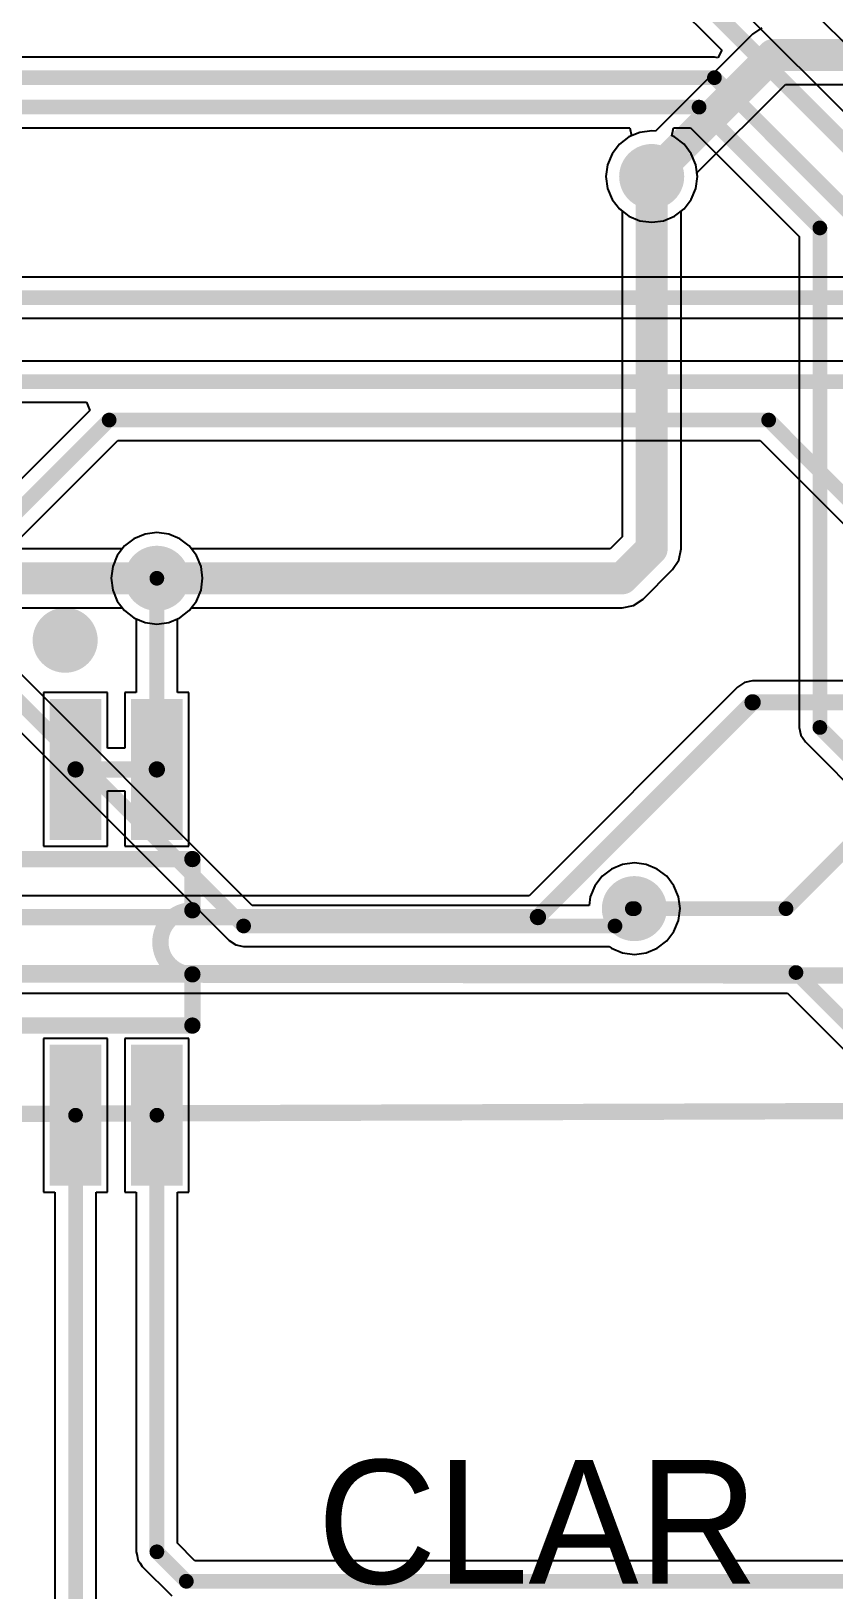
# Model space of a CAD drawing. Header units: millimetres. Extents: x -0.4 to 7.76, y -3.34 to 0.42.
# Drawn here: x 4.077 to 4.57, y -2.556 to -1.598 of the extents above; entities that cross this region are included whole.
import ezdxf

# ---------------------------------------------------------------- set-up
doc = ezdxf.new("R2010")
doc.units = ezdxf.units.MM
doc.header["$MEASUREMENT"] = 0
for name, color, linetype in [('BottomLayer', 5, 'Continuous'), ('BottomOverlay', 54, 'Continuous'), ('BottomPaste', 16, 'Continuous'), ('BottomSolder', 6, 'Continuous'), ('MultiLayer', 9, 'Continuous'), ('TopLayer', 1, 'Continuous'), ('TopOverlay', 2, 'Continuous'), ('ViaHoleLayer', 16, 'Continuous')]:
    doc.layers.add(name, color=color, linetype=linetype)

# ---------------------------------------------------------------- blocks, each defined once
blk = doc.blocks.new('LCD_MODULE_3_2_480_320_11')
at = {"layer": 'TopOverlay', "const_width": 0.01}
for points in [[(0.2, -2.04331), (3.26772, -2.04724)], [(-0.03937, -2.1378), (3.54331, -2.12598)]]:
    blk.add_lwpolyline(points, dxfattribs=at)
blk = doc.blocks.new('MCP3008_I_SL_B_19')
at = {"layer": 'BottomLayer'}
for points in [[(-0.14567, 0.16319), (-0.06693, 0.16319), (-0.14567, 0.18681), (-0.06693, 0.18681)], [(0.06693, 0.16319), (0.14567, 0.16319), (0.06693, 0.18681), (0.14567, 0.18681)], [(-0.14567, 0.11319), (-0.06693, 0.11319), (-0.14567, 0.13681), (-0.06693, 0.13681)], [(0.06693, 0.11319), (0.14567, 0.11319), (0.06693, 0.13681), (0.14567, 0.13681)], [(-0.14567, 0.06319), (-0.06693, 0.06319), (-0.14567, 0.08681), (-0.06693, 0.08681)], [(0.06693, 0.06319), (0.14567, 0.06319), (0.06693, 0.08681), (0.14567, 0.08681)], [(-0.14567, 0.01319), (-0.06693, 0.01319), (-0.14567, 0.03681), (-0.06693, 0.03681)], [(0.06693, 0.01319), (0.14567, 0.01319), (0.06693, 0.03681), (0.14567, 0.03681)], [(-0.14567, -0.03681), (-0.06693, -0.03681), (-0.14567, -0.01319), (-0.06693, -0.01319)], [(0.06693, -0.03681), (0.14567, -0.03681), (0.06693, -0.01319), (0.14567, -0.01319)], [(-0.14567, -0.08681), (-0.06693, -0.08681), (-0.14567, -0.06319), (-0.06693, -0.06319)], [(0.06693, -0.08681), (0.14567, -0.08681), (0.06693, -0.06319), (0.14567, -0.06319)], [(-0.14567, -0.13681), (-0.06693, -0.13681), (-0.14567, -0.11319), (-0.06693, -0.11319)], [(0.06693, -0.13681), (0.14567, -0.13681), (0.06693, -0.11319), (0.14567, -0.11319)], [(-0.14567, -0.18681), (-0.06693, -0.18681), (-0.14567, -0.16319), (-0.06693, -0.16319)], [(0.06693, -0.18681), (0.14567, -0.18681), (0.06693, -0.16319), (0.14567, -0.16319)]]:
    blk.add_solid(points, dxfattribs=at)
at = {"layer": 'BottomOverlay', "const_width": 0.01}
for points in [[(-0.05119, 0.19683), (0.05119, 0.19683)], [(-0.05119, 0.19683), (-0.05119, -0.19684)], [(0.05119, 0.19683), (0.05119, -0.19684)], [(-0.05119, -0.19684), (-0.01969, -0.19684)], [(0.01969, -0.19684), (0.05119, -0.19684)]]:
    blk.add_lwpolyline(points, dxfattribs=at)
at = {"layer": 'BottomOverlay', "const_width": 0.005}
for points in [[(-0.05369, 0.19683, 1), (-0.04869, 0.19683, 1)], [(-0.05369, 0.19683, 1), (-0.04869, 0.19683, 1)], [(0.04869, 0.19683, 1), (0.05369, 0.19683, 1)], [(0.04869, 0.19683, 1), (0.05369, 0.19683, 1)], [(-0.05369, -0.19684, 1), (-0.04869, -0.19684, 1)], [(-0.05369, -0.19684, 1), (-0.04869, -0.19684, 1)], [(-0.02219, -0.19684, 1), (-0.01719, -0.19684, 1)], [(-0.02219, -0.19685, 1), (-0.01719, -0.19685, 1)], [(0.01719, -0.19684, 1), (0.02219, -0.19684, 1)], [(0.01719, -0.19685, 1), (0.02219, -0.19685, 1)], [(0.04869, -0.19684, 1), (0.05369, -0.19684, 1)], [(0.04869, -0.19684, 1), (0.05369, -0.19684, 1)]]:
    blk.add_lwpolyline(points, format="xyb", close=True, dxfattribs=at)
at = {"layer": 'BottomOverlay', "const_width": 0.01}
blk.add_lwpolyline([(-0.01969, -0.19685, -1), (0.01969, -0.19685)], format="xyb", dxfattribs=at)
at = {"layer": 'BottomPaste'}
for points in [[(-0.14567, 0.16319), (-0.06693, 0.16319), (-0.14567, 0.18681), (-0.06693, 0.18681)], [(0.06693, 0.16319), (0.14567, 0.16319), (0.06693, 0.18681), (0.14567, 0.18681)], [(-0.14567, 0.11319), (-0.06693, 0.11319), (-0.14567, 0.13681), (-0.06693, 0.13681)], [(0.06693, 0.11319), (0.14567, 0.11319), (0.06693, 0.13681), (0.14567, 0.13681)], [(-0.14567, 0.06319), (-0.06693, 0.06319), (-0.14567, 0.08681), (-0.06693, 0.08681)], [(0.06693, 0.06319), (0.14567, 0.06319), (0.06693, 0.08681), (0.14567, 0.08681)], [(-0.14567, 0.01319), (-0.06693, 0.01319), (-0.14567, 0.03681), (-0.06693, 0.03681)], [(0.06693, 0.01319), (0.14567, 0.01319), (0.06693, 0.03681), (0.14567, 0.03681)], [(-0.14567, -0.03681), (-0.06693, -0.03681), (-0.14567, -0.01319), (-0.06693, -0.01319)], [(0.06693, -0.03681), (0.14567, -0.03681), (0.06693, -0.01319), (0.14567, -0.01319)], [(-0.14567, -0.08681), (-0.06693, -0.08681), (-0.14567, -0.06319), (-0.06693, -0.06319)], [(0.06693, -0.08681), (0.14567, -0.08681), (0.06693, -0.06319), (0.14567, -0.06319)], [(-0.14567, -0.13681), (-0.06693, -0.13681), (-0.14567, -0.11319), (-0.06693, -0.11319)], [(0.06693, -0.13681), (0.14567, -0.13681), (0.06693, -0.11319), (0.14567, -0.11319)], [(-0.14567, -0.18681), (-0.06693, -0.18681), (-0.14567, -0.16319), (-0.06693, -0.16319)], [(0.06693, -0.18681), (0.14567, -0.18681), (0.06693, -0.16319), (0.14567, -0.16319)]]:
    blk.add_solid(points, dxfattribs=at)
at = {"layer": 'BottomSolder'}
for points in [[(-0.14967, 0.15919), (-0.06293, 0.15919), (-0.14967, 0.19081), (-0.06293, 0.19081)], [(0.06293, 0.15919), (0.14967, 0.15919), (0.06293, 0.19081), (0.14967, 0.19081)], [(-0.14967, 0.10919), (-0.06293, 0.10919), (-0.14967, 0.14081), (-0.06293, 0.14081)], [(0.06293, 0.10919), (0.14967, 0.10919), (0.06293, 0.14081), (0.14967, 0.14081)], [(-0.14967, 0.05919), (-0.06293, 0.05919), (-0.14967, 0.09081), (-0.06293, 0.09081)], [(0.06293, 0.05919), (0.14967, 0.05919), (0.06293, 0.09081), (0.14967, 0.09081)], [(-0.14967, 0.00919), (-0.06293, 0.00919), (-0.14967, 0.04081), (-0.06293, 0.04081)], [(0.06293, 0.00919), (0.14967, 0.00919), (0.06293, 0.04081), (0.14967, 0.04081)], [(-0.14967, -0.04081), (-0.06293, -0.04081), (-0.14967, -0.00919), (-0.06293, -0.00919)], [(0.06293, -0.04081), (0.14967, -0.04081), (0.06293, -0.00919), (0.14967, -0.00919)], [(-0.14967, -0.09081), (-0.06293, -0.09081), (-0.14967, -0.05919), (-0.06293, -0.05919)], [(0.06293, -0.09081), (0.14967, -0.09081), (0.06293, -0.05919), (0.14967, -0.05919)], [(-0.14967, -0.14081), (-0.06293, -0.14081), (-0.14967, -0.10919), (-0.06293, -0.10919)], [(0.06293, -0.14081), (0.14967, -0.14081), (0.06293, -0.10919), (0.14967, -0.10919)], [(-0.14967, -0.19081), (-0.06293, -0.19081), (-0.14967, -0.15919), (-0.06293, -0.15919)], [(0.06293, -0.19081), (0.14967, -0.19081), (0.06293, -0.15919), (0.14967, -0.15919)]]:
    blk.add_solid(points, dxfattribs=at)

msp = doc.modelspace()

# ---------------------------------------------------------------- linework, layer by layer
at = {"layer": 'BottomLayer'}
for p, q in [((4.5203, -1.60014), (4.46064, -1.6598)), ((4.52616, -1.59623), (4.5203, -1.60014)), ((4.48619, -1.68535), (4.54056, -1.63098)), ((4.54056, -1.63098), (4.6323, -1.63098)), ((4.44432, -1.66327), (4.43849, -1.66774)), ((4.4511, -1.66046), (4.44432, -1.66327)), ((4.45837, -1.6595), (4.4511, -1.66046)), ((4.46064, -1.6598), (4.45837, -1.6595)), ((4.43403, -1.67356), (4.43122, -1.68034)), ((4.43849, -1.66774), (4.43403, -1.67356)), ((4.43122, -1.68034), (4.43026, -1.68762)), ((4.48649, -1.68762), (4.48619, -1.68535)), ((4.43026, -1.68762), (4.43122, -1.69489)), ((4.43122, -1.69489), (4.43403, -1.70167)), ((4.48272, -1.70167), (4.48553, -1.69489)), ((4.48553, -1.69489), (4.48649, -1.68762)), ((4.43403, -1.70167), (4.43849, -1.7075)), ((4.47825, -1.7075), (4.48272, -1.70167)), ((4.43849, -1.7075), (4.44432, -1.71196)), ((4.44432, -1.71196), (4.4511, -1.71477)), ((4.4511, -1.71477), (4.45837, -1.71573)), ((4.45837, -1.71573), (4.46565, -1.71477)), ((4.46565, -1.71477), (4.47243, -1.71196)), ((4.47243, -1.71196), (4.47825, -1.7075)), ((4.63442, -1.74948), (3.9362, -1.74948)), ((3.94143, -1.77477), (4.63442, -1.77477)), ((4.8327, -1.80106), (3.98094, -1.80106)), ((3.98094, -1.82634), (4.1108, -1.82634)), ((4.1108, -1.82634), (4.11287, -1.83134)), ((4.11287, -1.83134), (3.99517, -1.94905)), ((4.01675, -1.96323), (4.13002, -1.84997)), ((4.13002, -1.84997), (4.52505, -1.84997)), ((4.52505, -1.84997), (4.59615, -1.92107)), ((4.15411, -1.90649), (4.14683, -1.90745)), ((4.16139, -1.90745), (4.15411, -1.90649)), ((4.13423, -1.91472), (4.12976, -1.92055)), ((4.14005, -1.91025), (4.13423, -1.91472)), ((4.14683, -1.90745), (4.14005, -1.91025)), ((4.16817, -1.91025), (4.16139, -1.90745)), ((4.17399, -1.91472), (4.16817, -1.91025)), ((4.17846, -1.92055), (4.17399, -1.91472)), ((4.12976, -1.92055), (4.12695, -1.92733)), ((4.18127, -1.92733), (4.17846, -1.92055)), ((4.12695, -1.92733), (4.12599, -1.9346)), ((4.12599, -1.9346), (4.12695, -1.94188)), ((4.18222, -1.9346), (4.18127, -1.92733)), ((4.18127, -1.94188), (4.18222, -1.9346)), ((4.12695, -1.94188), (4.12976, -1.94866)), ((4.17846, -1.94866), (4.18127, -1.94188)), ((4.12976, -1.94866), (4.13423, -1.95448)), ((4.13423, -1.95448), (4.14005, -1.95895)), ((4.16817, -1.95895), (4.17399, -1.95448)), ((4.17399, -1.95448), (4.17846, -1.94866)), ((4.14005, -1.95895), (4.14146, -1.95954)), ((4.14146, -1.95954), (4.14146, -2.00484)), ((4.16675, -1.95954), (4.16817, -1.95895)), ((4.16675, -2.00484), (4.16675, -1.95954)), ((4.51114, -2.00158), (4.38298, -2.12973)), ((4.51539, -1.99873), (4.51114, -2.00158)), ((4.52042, -1.99773), (4.51539, -1.99873)), ((4.63056, -1.99773), (4.52042, -1.99773)), ((4.12379, -2.00484), (4.08442, -2.00484)), ((4.08442, -2.00484), (4.08442, -2.09933)), ((4.12379, -2.03896), (4.12379, -2.00484)), ((4.14146, -2.00484), (4.13442, -2.00484)), ((4.13442, -2.00484), (4.13442, -2.03896)), ((4.17379, -2.00484), (4.16675, -2.00484)), ((4.17379, -2.09933), (4.17379, -2.00484)), ((4.13442, -2.03896), (4.12379, -2.03896)), ((4.12379, -2.09933), (4.12379, -2.06521)), ((4.12379, -2.06521), (4.13442, -2.06521)), ((4.13442, -2.06521), (4.13442, -2.09933)), ((4.08442, -2.09933), (4.12379, -2.09933)), ((4.13442, -2.09933), (4.17379, -2.09933)), ((4.38298, -2.12973), (4.01978, -2.12973)), ((4.02428, -2.18961), (4.54186, -2.18961)), ((4.54186, -2.18961), (4.57647, -2.22422)), ((4.12379, -2.21744), (4.08442, -2.21744)), ((4.08442, -2.21744), (4.08442, -2.31193)), ((4.12379, -2.31193), (4.12379, -2.21744)), ((4.17379, -2.21744), (4.13442, -2.21744)), ((4.13442, -2.21744), (4.13442, -2.31193)), ((4.17379, -2.31193), (4.17379, -2.21744)), ((4.08442, -2.31193), (4.09146, -2.31193)), ((4.09146, -2.31193), (4.09146, -2.61252)), ((4.11675, -2.60728), (4.11675, -2.31193)), ((4.11675, -2.31193), (4.12379, -2.31193)), ((4.13442, -2.31193), (4.14146, -2.31193)), ((4.14146, -2.31193), (4.14146, -2.53309)), ((4.16675, -2.52785), (4.16675, -2.31193)), ((4.16675, -2.31193), (4.17379, -2.31193)), ((4.17746, -2.53856), (4.16675, -2.52785)), ((4.14146, -2.53309), (4.14146, -2.53309)), ((4.14146, -2.53309), (4.14146, -2.53309)), ((4.14146, -2.53309), (4.14191, -2.53534)), ((4.14191, -2.53534), (4.14243, -2.53793)), ((4.14243, -2.53793), (4.14243, -2.53793)), ((4.14243, -2.53793), (4.14243, -2.53793)), ((4.14243, -2.53793), (4.14381, -2.53999)), ((4.71661, -2.53856), (4.17746, -2.53856)), ((4.14381, -2.53999), (4.14517, -2.54203)), ((4.14517, -2.54203), (4.14517, -2.54203)), ((4.14517, -2.54203), (4.14517, -2.54203)), ((4.14517, -2.54203), (4.16328, -2.56015))]:
    msp.add_line(p, q, dxfattribs=at)
for points, const_width in [([(4.45837, -1.68762), (4.53307, -1.61291)], 0.01969), ([(4.53307, -1.61291), (4.82557, -1.61291)], 0.01969), ([(3.9362, -1.76213), (4.72576, -1.76213)], 0.00906), ([(3.956, -1.8137), (4.84132, -1.8137)], 0.00906), ([(4.00411, -1.95799), (4.12478, -1.83732)], 0.00906), ([(4.12478, -1.83732), (4.53029, -1.83732)], 0.00906), ([(4.53029, -1.83732), (4.6051, -1.91213)], 0.00906), ([(4.15411, -2.05209), (4.15411, -1.9346)], 0.00906), ([(4.38842, -2.14286), (4.52042, -2.01086)], 0.01), ([(4.52042, -2.01086), (4.81315, -2.01086)], 0.01), ([(4.10411, -2.05209), (4.15411, -2.05209)], 0.01), ([(4.54096, -2.13768), (4.61651, -2.06213)], 0.00906), ([(4.4358, -2.14835), (4.44647, -2.13768)], 0.00906), ([(4.44647, -2.13768), (4.44773, -2.13768)], 0.00906), ([(4.44773, -2.13768), (4.54096, -2.13768)], 0.00906), ([(2.79988, -2.14286), (4.38842, -2.14286)], 0.01), ([(4.02428, -2.17696), (4.5471, -2.17696)], 0.00906), ([(4.5471, -2.17696), (4.58541, -2.21528)], 0.00906), ([(4.10411, -2.61252), (4.10411, -2.26468)], 0.00906), ([(4.15411, -2.53309), (4.15411, -2.26468)], 0.00906), ([(4.15411, -2.53309), (4.17223, -2.5512)], 0.00906), ([(4.17223, -2.5512), (4.71661, -2.5512)], 0.00906)]:
    msp.add_lwpolyline(points, dxfattribs=dict(at, const_width=const_width))
for points, const_width in [([(4.52815, -1.61291, 1), (4.538, -1.61291, 1)], 0.00984), ([(4.52815, -1.61291, 1), (4.538, -1.61291, 1)], 0.00984), ([(4.44837, -1.68762, 1), (4.46837, -1.68762, 1)], 0.02), ([(4.45345, -1.68762, 1), (4.46329, -1.68762, 1)], 0.00984), ([(4.12252, -1.83732, 1), (4.12704, -1.83732, 1)], 0.00453), ([(4.12252, -1.83732, 1), (4.12704, -1.83732, 1)], 0.00453), ([(4.52803, -1.83732, 1), (4.53256, -1.83732, 1)], 0.00453), ([(4.52803, -1.83732, 1), (4.53256, -1.83732, 1)], 0.00453), ([(4.14411, -1.9346, 1), (4.16411, -1.9346, 1)], 0.02), ([(4.15185, -1.9346, 1), (4.15637, -1.9346, 1)], 0.00453), ([(4.08773, -1.97268, 1), (4.10773, -1.97268, 1)], 0.02), ([(4.51792, -2.01086, 1), (4.52292, -2.01086, 1)], 0.005), ([(4.51792, -2.01086, 1), (4.52292, -2.01086, 1)], 0.005), ([(4.10161, -2.05209, 1), (4.10661, -2.05209, 1)], 0.005), ([(4.15161, -2.05209, 1), (4.15661, -2.05209, 1)], 0.005), ([(4.15185, -2.05209, 1), (4.15637, -2.05209, 1)], 0.00453), ([(4.43773, -2.13768, 1), (4.45773, -2.13768, 1)], 0.02), ([(4.44421, -2.13768, 1), (4.44874, -2.13768, 1)], 0.00453), ([(4.44421, -2.13768, 1), (4.44874, -2.13768, 1)], 0.00453), ([(4.44547, -2.13768, 1), (4.45, -2.13768, 1)], 0.00453), ([(4.44547, -2.13768, 1), (4.45, -2.13768, 1)], 0.00453), ([(4.5387, -2.13768, 1), (4.54323, -2.13768, 1)], 0.00453), ([(4.5387, -2.13768, 1), (4.54323, -2.13768, 1)], 0.00453), ([(4.38592, -2.14286, 1), (4.39092, -2.14286, 1)], 0.005), ([(4.38592, -2.14286, 1), (4.39092, -2.14286, 1)], 0.005), ([(4.43354, -2.14835, 1), (4.43807, -2.14835, 1)], 0.00453), ([(4.54484, -2.17696, 1), (4.54936, -2.17696, 1)], 0.00453), ([(4.54484, -2.17696, 1), (4.54936, -2.17696, 1)], 0.00453), ([(4.10185, -2.26468, 1), (4.10637, -2.26468, 1)], 0.00453), ([(4.15185, -2.26468, 1), (4.15637, -2.26468, 1)], 0.00453), ([(4.15185, -2.53309, 1), (4.15637, -2.53309, 1)], 0.00453), ([(4.15185, -2.53309, 1), (4.15637, -2.53309, 1)], 0.00453), ([(4.16996, -2.5512, 1), (4.17449, -2.5512, 1)], 0.00453), ([(4.16996, -2.5512, 1), (4.17449, -2.5512, 1)], 0.00453)]:
    msp.add_lwpolyline(points, format="xyb", close=True, dxfattribs=dict(at, const_width=const_width))
at = {"layer": 'MultiLayer', "const_width": 0.02}
for points in [[(4.44837, -1.68762, 1), (4.46837, -1.68762, 1)], [(4.14411, -1.9346, 1), (4.16411, -1.9346, 1)], [(4.08773, -1.97268, 1), (4.10773, -1.97268, 1)], [(4.43773, -2.13768, 1), (4.45773, -2.13768, 1)]]:
    msp.add_lwpolyline(points, format="xyb", close=True, dxfattribs=at)
at = {"layer": 'TopLayer'}
for p, q in [((4.1573, -1.1858), (4.82596, -1.85447)), ((4.63701, -1.7084), (4.17201, -1.2434)), ((4.1573, -1.2658), (4.50147, -1.60997)), ((4.49695, -1.61417), (1.98465, -1.61417)), ((4.499, -1.61458), (4.49695, -1.61417)), ((4.50147, -1.60997), (4.499, -1.61458)), ((1.99572, -1.65757), (4.445, -1.65757)), ((4.445, -1.65757), (4.44599, -1.66257)), ((4.47075, -1.66257), (4.47175, -1.65757)), ((4.47175, -1.65757), (4.48227, -1.65757)), ((4.48227, -1.65757), (4.54914, -1.72445)), ((4.44432, -1.66327), (4.43849, -1.66774)), ((4.44599, -1.66257), (4.44432, -1.66327)), ((4.47243, -1.66327), (4.47075, -1.66257)), ((4.47825, -1.66774), (4.47243, -1.66327)), ((4.43403, -1.67356), (4.43122, -1.68034)), ((4.43849, -1.66774), (4.43403, -1.67356)), ((4.48272, -1.67356), (4.47825, -1.66774)), ((4.48553, -1.68034), (4.48272, -1.67356)), ((4.43122, -1.68034), (4.43026, -1.68762)), ((4.48649, -1.68762), (4.48553, -1.68034)), ((4.43026, -1.68762), (4.43122, -1.69489)), ((4.43122, -1.69489), (4.43403, -1.70167)), ((4.48272, -1.70167), (4.48553, -1.69489)), ((4.48553, -1.69489), (4.48649, -1.68762)), ((4.43403, -1.70167), (4.43849, -1.7075)), ((4.47825, -1.7075), (4.48272, -1.70167)), ((4.43849, -1.7075), (4.44031, -1.70889)), ((4.44031, -1.70889), (4.44031, -1.90901)), ((4.47644, -1.70889), (4.47825, -1.7075)), ((4.47644, -1.91649), (4.47644, -1.70889)), ((4.54914, -1.72445), (4.54914, -2.0263)), ((4.15411, -1.90649), (4.14683, -1.90745)), ((4.16139, -1.90745), (4.15411, -1.90649)), ((4.13423, -1.91472), (4.13284, -1.91654)), ((4.14005, -1.91025), (4.13423, -1.91472)), ((4.14683, -1.90745), (4.14005, -1.91025)), ((4.16817, -1.91025), (4.16139, -1.90745)), ((4.17399, -1.91472), (4.16817, -1.91025)), ((4.17538, -1.91654), (4.17399, -1.91472)), ((4.44031, -1.90901), (4.43278, -1.91654)), ((4.13284, -1.91654), (3.81081, -1.91654)), ((4.43278, -1.91654), (4.17538, -1.91654)), ((4.47115, -1.92927), (4.47506, -1.92341)), ((4.47506, -1.92341), (4.47644, -1.91649)), ((4.45304, -1.94738), (4.47115, -1.92927)), ((3.8652, -1.95267), (4.13284, -1.95267)), ((4.13284, -1.95267), (4.13423, -1.95448)), ((4.13423, -1.95448), (4.14005, -1.95895)), ((4.16817, -1.95895), (4.17399, -1.95448)), ((4.17399, -1.95448), (4.17538, -1.95267)), ((4.17538, -1.95267), (4.44026, -1.95267)), ((4.44026, -1.95267), (4.44718, -1.95129)), ((4.44718, -1.95129), (4.45304, -1.94738)), ((4.14005, -1.95895), (4.14683, -1.96176)), ((4.14683, -1.96176), (4.15411, -1.96272)), ((4.15411, -1.96272), (4.16139, -1.96176)), ((4.16139, -1.96176), (4.16817, -1.95895)), ((4.21269, -2.1357), (4.05171, -1.97472)), ((4.03753, -1.9963), (4.19852, -2.15729)), ((4.54914, -2.0263), (4.55011, -2.03114)), ((4.55011, -2.03114), (4.55285, -2.03524)), ((4.55285, -2.03524), (4.73789, -2.22028)), ((4.43368, -2.11333), (4.42785, -2.1178)), ((4.44046, -2.11052), (4.43368, -2.11333)), ((4.44773, -2.10956), (4.44046, -2.11052)), ((4.45501, -2.11052), (4.44773, -2.10956)), ((4.46179, -2.11333), (4.45501, -2.11052)), ((4.46761, -2.1178), (4.46179, -2.11333)), ((4.42338, -2.12362), (4.42058, -2.1304)), ((4.42785, -2.1178), (4.42338, -2.12362)), ((4.47208, -2.12362), (4.46761, -2.1178)), ((4.47489, -2.1304), (4.47208, -2.12362)), ((4.41988, -2.1357), (4.21269, -2.1357)), ((4.42058, -2.1304), (4.41988, -2.1357)), ((4.47585, -2.13768), (4.47489, -2.1304)), ((4.47208, -2.15173), (4.47489, -2.14495)), ((4.47489, -2.14495), (4.47585, -2.13768)), ((4.46761, -2.15756), (4.47208, -2.15173)), ((4.19852, -2.15729), (4.20262, -2.16003)), ((4.20262, -2.16003), (4.20746, -2.16099)), ((4.20746, -2.16099), (4.43233, -2.16099)), ((4.43233, -2.16099), (4.43368, -2.16203)), ((4.43368, -2.16203), (4.44046, -2.16483)), ((4.44046, -2.16483), (4.44773, -2.16579)), ((4.44773, -2.16579), (4.45501, -2.16483)), ((4.45501, -2.16483), (4.46179, -2.16203)), ((4.46179, -2.16203), (4.46761, -2.15756))]:
    msp.add_line(p, q, dxfattribs=at)
for points, const_width in [([(4.16273, -1.25268), (4.62773, -1.71768)], 0.01), ([(1.98465, -1.62682), (4.49695, -1.62682)], 0.00906), ([(4.49695, -1.62682), (4.58541, -1.71528)], 0.00906), ([(1.99048, -1.64493), (4.4875, -1.64493)], 0.00906), ([(4.4875, -1.64493), (4.56179, -1.71921)], 0.00906), ([(4.45837, -1.91649), (4.45837, -1.68762)], 0.01969), ([(4.56179, -2.0263), (4.56179, -1.71921)], 0.00906), ([(4.44026, -1.9346), (4.45837, -1.91649)], 0.01969), ([(3.81081, -1.9346), (4.15411, -1.9346)], 0.01969), ([(4.15411, -1.9346), (4.44026, -1.9346)], 0.01969), ([(4.04277, -1.98366), (4.20746, -2.14835)], 0.00906), ([(4.56179, -2.0263), (4.74683, -2.21134)], 0.00906), ([(4.20746, -2.14835), (4.4358, -2.14835)], 0.00906)]:
    msp.add_lwpolyline(points, dxfattribs=dict(at, const_width=const_width))
for points, const_width in [([(4.49469, -1.62682, 1), (4.49922, -1.62682, 1)], 0.00453), ([(4.49469, -1.62682, 1), (4.49922, -1.62682, 1)], 0.00453), ([(4.48524, -1.64493, 1), (4.48977, -1.64493, 1)], 0.00453), ([(4.48524, -1.64493, 1), (4.48977, -1.64493, 1)], 0.00453), ([(4.44837, -1.68762, 1), (4.46837, -1.68762, 1)], 0.02), ([(4.45345, -1.68762, 1), (4.46329, -1.68762, 1)], 0.00984), ([(4.55952, -1.71921, 1), (4.56405, -1.71921, 1)], 0.00453), ([(4.55952, -1.71921, 1), (4.56405, -1.71921, 1)], 0.00453), ([(4.45345, -1.91649, 1), (4.46329, -1.91649, 1)], 0.00984), ([(4.45345, -1.91649, 1), (4.46329, -1.91649, 1)], 0.00984), ([(4.14411, -1.9346, 1), (4.16411, -1.9346, 1)], 0.02), ([(4.14919, -1.9346, 1), (4.15903, -1.9346, 1)], 0.00984), ([(4.14919, -1.9346, 1), (4.15903, -1.9346, 1)], 0.00984), ([(4.43534, -1.9346, 1), (4.44518, -1.9346, 1)], 0.00984), ([(4.43534, -1.9346, 1), (4.44518, -1.9346, 1)], 0.00984), ([(4.08773, -1.97268, 1), (4.10773, -1.97268, 1)], 0.02), ([(4.55952, -2.0263, 1), (4.56405, -2.0263, 1)], 0.00453), ([(4.55952, -2.0263, 1), (4.56405, -2.0263, 1)], 0.00453), ([(4.43773, -2.13768, 1), (4.45773, -2.13768, 1)], 0.02), ([(4.20519, -2.14835, 1), (4.20972, -2.14835, 1)], 0.00453), ([(4.20519, -2.14835, 1), (4.20972, -2.14835, 1)], 0.00453), ([(4.43354, -2.14835, 1), (4.43807, -2.14835, 1)], 0.00453)]:
    msp.add_lwpolyline(points, format="xyb", close=True, dxfattribs=dict(at, const_width=const_width))
at = {"layer": 'ViaHoleLayer', "const_width": 0.00957}
for points in [[(4.45359, -1.68762, 1), (4.46316, -1.68762, 1)], [(4.14933, -1.9346, 1), (4.15889, -1.9346, 1)], [(4.09295, -1.97268, 1), (4.10252, -1.97268, 1)], [(4.44295, -2.13768, 1), (4.45252, -2.13768, 1)]]:
    msp.add_lwpolyline(points, format="xyb", close=True, dxfattribs=at)

# ---------------------------------------------------------------- block references
msp.add_blockref('LCD_MODULE_3_2_480_320_11', (2.11773, -0.1326))
at = {"rotation": 90}
msp.add_blockref('MCP3008_I_SL_B_19', (3.97911, -2.15839), dxfattribs=at)

# ---------------------------------------------------------------- texts
at = {"layer": 'TopOverlay'}
msp.add_text('CLAR', height=0.076, dxfattribs=at).set_placement((4.25273, -2.55268))

doc.saveas('drawing.dxf')
